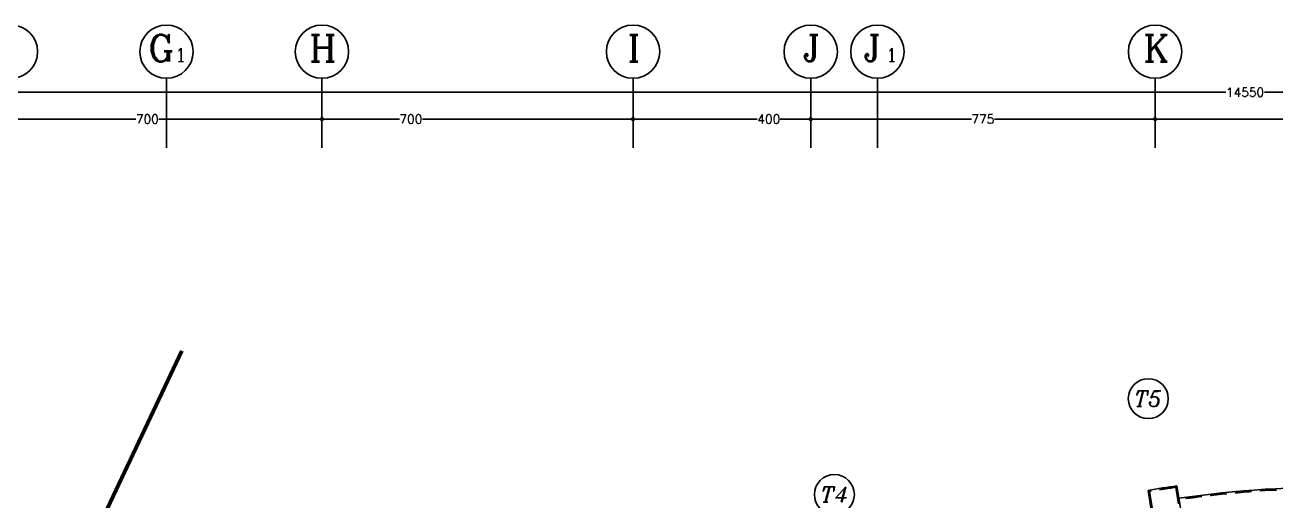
# Model space of a CAD drawing. Header units: inches. Extents: x 567115 to 582893, y 124948 to 133566.
# Drawn here: x 572433 to 575249, y 132496 to 133566 of the extents above; entities that cross this region are included whole.
import ezdxf
from ezdxf.enums import TextEntityAlignment as Align

# ---------------------------------------------------------------- set-up
doc = ezdxf.new("R2010")
doc.units = ezdxf.units.IN
doc.header["$MEASUREMENT"] = 0
doc.header["$PDMODE"] = 66
doc.linetypes.add('DASHED2', pattern=[0.375, 0.25, -0.125])
doc.linetypes.add('HIDDEN', pattern=[0.375, 0.25, -0.125])
for name, color, linetype in [('1', 15, 'Continuous'), ('2', 1, 'Continuous'), ('AX', 1, 'Continuous'), ('axx', 8, 'DASHED2'), ('DIM', 15, 'Continuous')]:
    doc.layers.add(name, color=color, linetype=linetype)
doc.styles.add('ITALICC', font='italicc')
doc.styles.add('ROMANS', font='romans.shx')
doc.styles.add('style1', font='romanc.shx', dxfattribs={"oblique": 5, "height": 25})
doc.dimstyles.new('DIM 1-100', dxfattribs={"dimtxt": 20, "dimasz": 1, "dimexe": 1, "dimexo": 0.08, "dimgap": 0.09, "dimtad": 0, "dimdec": 0, "dimzin": 0, "dimdsep": 46, "dimtxsty": 'ROMANS', "dimblk": 'KHAT', "dimcen": 0.09, "dimse1": 1, "dimse2": 1, "dimclrd": 15, "dimclre": 15, "dimclrt": 6, "dimadec": 0, "dimazin": 0, "dimtfac": 1, "dimtdec": 0, "dimtix": 1, "dimtmove": 2, "dimatfit": 3, "dimfxl": 0, "dimtolj": 1, "dimtzin": 0, "dimarcsym": 0})

# ---------------------------------------------------------------- blocks, each defined once
blk = doc.blocks.new('KHAT')
at = {"layer": 'DIM', "ltscale": 0.5}
blk.add_line((0, -21.5), (0, 21.5), dxfattribs=at)
at = {"layer": 'DIM', "ltscale": 0.5, "const_width": 4.75}
blk.add_lwpolyline([(-2.4, 0, 1), (2.4, 0, 1)], format="xyb", close=True, dxfattribs=at)
blk = doc.blocks.new('*D281')
at = {"layer": 'axx', "color": 15, "linetype": 'Continuous', "lineweight": -2, "transparency": 16777216}
for p, q in [((572402.7, 133354.3), (572682.9, 133354.3)), ((573100.7, 133354.3), (572734.5, 133354.3))]:
    blk.add_line(p, q, dxfattribs=at)
at = {"layer": 'Defpoints', "color": 0, "linetype": 'Continuous', "lineweight": 5, "transparency": 16777216}
for p in [(573101.7, 133354.3), (572401.7, 133308.4), (573101.7, 133308.4)]:
    blk.add_point(p, dxfattribs=at)
at = {"layer": 'axx', "color": 15, "linetype": 'Continuous', "lineweight": -2, "transparency": 16777216, "rotation": 180}
blk.add_blockref('KHAT', (572401.7, 133354.3), dxfattribs=at)
at = {"layer": 'axx', "color": 15, "linetype": 'Continuous', "lineweight": -2, "transparency": 16777216}
blk.add_blockref('KHAT', (573101.7, 133354.3), dxfattribs=at)
at = {"layer": 'axx', "color": 6, "linetype": 'Continuous', "transparency": 16777216, "insert": (572708.7, 133354.3), "char_height": 20, "attachment_point": 5, "style": 'ROMANS'}
blk.add_mtext('\\A1;700', dxfattribs=at)
blk = doc.blocks.new('*D282')
at = {"layer": 'axx', "color": 15, "linetype": 'Continuous', "lineweight": -2, "transparency": 16777216}
for p, q in [((573102.7, 133354.3), (573276.1, 133354.3)), ((573800.7, 133354.3), (573327.8, 133354.3))]:
    blk.add_line(p, q, dxfattribs=at)
at = {"layer": 'Defpoints', "color": 0, "linetype": 'Continuous', "lineweight": 5, "transparency": 16777216}
for p in [(573801.7, 133354.3), (573101.7, 133308.4), (573801.7, 133308.4)]:
    blk.add_point(p, dxfattribs=at)
at = {"layer": 'axx', "color": 15, "linetype": 'Continuous', "lineweight": -2, "transparency": 16777216, "rotation": 180}
blk.add_blockref('KHAT', (573101.7, 133354.3), dxfattribs=at)
at = {"layer": 'axx', "color": 15, "linetype": 'Continuous', "lineweight": -2, "transparency": 16777216}
blk.add_blockref('KHAT', (573801.7, 133354.3), dxfattribs=at)
at = {"layer": 'axx', "color": 6, "linetype": 'Continuous', "transparency": 16777216, "insert": (573301.9, 133354.3), "char_height": 20, "attachment_point": 5, "style": 'ROMANS'}
blk.add_mtext('\\A1;700', dxfattribs=at)
blk = doc.blocks.new('*D283')
at = {"layer": 'axx', "color": 15, "linetype": 'Continuous', "lineweight": -2, "transparency": 16777216}
for p, q in [((573802.7, 133354.3), (574081.5, 133354.3)), ((574200.7, 133354.3), (574133.1, 133354.3))]:
    blk.add_line(p, q, dxfattribs=at)
at = {"layer": 'Defpoints', "color": 0, "linetype": 'Continuous', "lineweight": 5, "transparency": 16777216}
for p in [(574201.7, 133354.3), (573801.7, 133303.8), (574201.7, 133303.8)]:
    blk.add_point(p, dxfattribs=at)
at = {"layer": 'axx', "color": 15, "linetype": 'Continuous', "lineweight": -2, "transparency": 16777216, "rotation": 180}
blk.add_blockref('KHAT', (573801.7, 133354.3), dxfattribs=at)
at = {"layer": 'axx', "color": 15, "linetype": 'Continuous', "lineweight": -2, "transparency": 16777216}
blk.add_blockref('KHAT', (574201.7, 133354.3), dxfattribs=at)
at = {"layer": 'axx', "color": 6, "linetype": 'Continuous', "transparency": 16777216, "insert": (574107.3, 133354.3), "char_height": 20, "attachment_point": 5, "style": 'ROMANS'}
blk.add_mtext('\\A1;400', dxfattribs=at)
blk = doc.blocks.new('*D284')
at = {"layer": 'axx', "color": 15, "linetype": 'Continuous', "lineweight": -2, "transparency": 16777216}
for p, q in [((574202.7, 133354.3), (574563.4, 133354.3)), ((574975.7, 133354.3), (574615, 133354.3))]:
    blk.add_line(p, q, dxfattribs=at)
at = {"layer": 'Defpoints', "color": 0, "linetype": 'Continuous', "lineweight": 5, "transparency": 16777216}
for p in [(574976.7, 133354.3), (574201.7, 133303.8), (574976.7, 133303.8)]:
    blk.add_point(p, dxfattribs=at)
at = {"layer": 'axx', "color": 15, "linetype": 'Continuous', "lineweight": -2, "transparency": 16777216, "rotation": 180}
blk.add_blockref('KHAT', (574201.7, 133354.3), dxfattribs=at)
at = {"layer": 'axx', "color": 15, "linetype": 'Continuous', "lineweight": -2, "transparency": 16777216}
blk.add_blockref('KHAT', (574976.7, 133354.3), dxfattribs=at)
at = {"layer": 'axx', "color": 6, "linetype": 'Continuous', "transparency": 16777216, "insert": (574589.2, 133354.3), "char_height": 20, "attachment_point": 5, "style": 'ROMANS'}
blk.add_mtext('\\A1;775', dxfattribs=at)
blk = doc.blocks.new('*D285')
at = {"layer": 'axx', "color": 15, "linetype": 'Continuous', "lineweight": -2, "transparency": 16777216}
for p, q in [((574977.7, 133354.3), (575414.5, 133354.3)), ((575775.7, 133354.3), (575466.1, 133354.3))]:
    blk.add_line(p, q, dxfattribs=at)
at = {"layer": 'Defpoints', "color": 0, "linetype": 'Continuous', "lineweight": 5, "transparency": 16777216}
for p in [(575776.7, 133354.3), (574976.7, 133303.8), (575776.7, 133303.8)]:
    blk.add_point(p, dxfattribs=at)
at = {"layer": 'axx', "color": 15, "linetype": 'Continuous', "lineweight": -2, "transparency": 16777216, "rotation": 180}
blk.add_blockref('KHAT', (574976.7, 133354.3), dxfattribs=at)
at = {"layer": 'axx', "color": 15, "linetype": 'Continuous', "lineweight": -2, "transparency": 16777216}
blk.add_blockref('KHAT', (575776.7, 133354.3), dxfattribs=at)
at = {"layer": 'axx', "color": 6, "linetype": 'Continuous', "transparency": 16777216, "insert": (575440.3, 133354.3), "char_height": 20, "attachment_point": 5, "style": 'ROMANS'}
blk.add_mtext('\\A1;800', dxfattribs=at)
blk = doc.blocks.new('*D286')
at = {"layer": 'axx', "color": 15, "linetype": 'Continuous', "lineweight": -2, "transparency": 16777216}
for p, q in [((568102.7, 133414.6), (575135.8, 133414.6)), ((582650.7, 133414.6), (575222.7, 133414.6))]:
    blk.add_line(p, q, dxfattribs=at)
at = {"layer": 'Defpoints', "color": 0, "linetype": 'Continuous', "lineweight": 5, "transparency": 16777216}
for p in [(568101.7, 133414.3), (582651.7, 133414.6), (582651.7, 133354.3)]:
    blk.add_point(p, dxfattribs=at)
at = {"layer": 'axx', "color": 15, "linetype": 'Continuous', "lineweight": -2, "transparency": 16777216, "rotation": 180}
blk.add_blockref('KHAT', (568101.7, 133414.6), dxfattribs=at)
at = {"layer": 'axx', "color": 15, "linetype": 'Continuous', "lineweight": -2, "transparency": 16777216}
blk.add_blockref('KHAT', (582651.7, 133414.6), dxfattribs=at)
at = {"layer": 'axx', "color": 6, "linetype": 'Continuous', "transparency": 16777216, "insert": (575179.2, 133414.6), "char_height": 20, "attachment_point": 5, "style": 'ROMANS'}
blk.add_mtext('\\A1;14550', dxfattribs=at)

msp = doc.modelspace()

# ---------------------------------------------------------------- linework, layer by layer
at = {"color": 2, "lineweight": 60, "ltscale": 30}
msp.add_lwpolyline([(571900.7, 131991.6), (572122.2, 131427.6), (572786.6, 132832.1)], dxfattribs=at)
at = {"layer": '1', "color": 15, "linetype": 'HIDDEN', "ltscale": 150}
for p, q in [((575023.4, 132524.8), (575041, 132413.7)), ((574964.2, 132515.5), (574981.8, 132404.3))]:
    msp.add_line(p, q, dxfattribs=at)
for centre, radius, start, end in [((575379.1, 130062.5), 2487.8, 98.219, 99.6), ((575376.6, 130103.1), 2419, 89, 98.2184)]:
    msp.add_arc(centre, radius, start, end, dxfattribs=at)
at = {"layer": '2'}
for p, q in [((575025.9, 132528.1), (575044, 132414.2)), ((574960.8, 132517.9), (574978.8, 132403.9))]:
    msp.add_line(p, q, dxfattribs=at)
for centre, radius, start, end in [((575379.1, 130062.5), 2490.8, 98.1509, 99.6683), ((575376.6, 130103.1), 2422, 89, 98.2194)]:
    msp.add_arc(centre, radius, start, end, dxfattribs=at)
at = {"layer": 'AX', "color": 1}
for centre in [(574961.4, 132724.5), (574254.9, 132508.5)]:
    msp.add_circle(centre, 45, dxfattribs=at)
at = {"layer": 'axx', "linetype": 'Continuous', "ltscale": 200}
for p, q in [((572751.7, 133446.2), (572751.7, 133289.7)), ((573101.7, 133446.2), (573101.7, 133289.7)), ((573801.7, 133446.2), (573801.7, 133289.7)), ((574201.7, 133446.2), (574201.7, 133289.7)), ((574351.7, 133446.2), (574351.7, 133289.7)), ((574976.7, 133446.2), (574976.7, 133289.7))]:
    msp.add_line(p, q, dxfattribs=at)
at = {"layer": 'axx', "color": 3, "linetype": 'Continuous'}
for centre in [(572401.7, 133506.2), (572751.7, 133506.2), (573101.7, 133506.2), (573801.7, 133506.2), (574201.7, 133506.2), (574351.7, 133506.2), (574976.7, 133506.2)]:
    msp.add_circle(centre, 60, dxfattribs=at)

# ---------------------------------------------------------------- texts
at = {"layer": 'AX', "color": 6, "style": 'ITALICC'}
for s, p in [('T5', (574961.4, 132724.5)), ('T4', (574254.9, 132508.5))]:
    msp.add_text(s, height=35, dxfattribs=at).set_placement(p, align=Align.MIDDLE_CENTER)
at = {"layer": 'axx', "color": 6, "linetype": 'Continuous', "style": 'style1'}
for s, height, p in [('G', 60, (572740.2, 133484.1)), ('H', 60, (573103.5, 133484.1)), ('I', 60, (573803.5, 133484.1)), ('J', 60, (574203.5, 133484.1)), ('J', 60, (574340.2, 133484.1)), ('K', 60, (574978.5, 133484.1)), ('1', 30, (572783.8, 133484.1)), ('1', 30, (574383.8, 133484.1))]:
    msp.add_text(s, height=height, dxfattribs=at).set_placement(p, align=Align.CENTER)

# ---------------------------------------------------------------- dimensions: what is measured, and where the dimension line sits
at = {"layer": 'axx', "color": 15, "linetype": 'Continuous'}
for base, p1, p2, picture, middle in [((582651.7, 133414.6), (568101.7, 133414.3), (582651.7, 133354.3), '*D286', (575179.2, 133414.6)), ((573101.7, 133354.3), (572401.7, 133308.4), (573101.7, 133308.4), '*D281', (572708.7, 133354.3)), ((573801.7, 133354.3), (573101.7, 133308.4), (573801.7, 133308.4), '*D282', (573301.9, 133354.3)), ((574201.7, 133354.3), (573801.7, 133303.8), (574201.7, 133303.8), '*D283', (574107.3, 133354.3)), ((575776.7, 133354.3), (574976.7, 133303.8), (575776.7, 133303.8), '*D285', (575440.3, 133354.3))]:
    dim = msp.add_linear_dim(base=base, p1=p1, p2=p2, dimstyle='DIM 1-100', dxfattribs=at)
    dim.commit()
    dim.dimension.update_dxf_attribs({"geometry": picture, "text_midpoint": middle, "dimtype": 160})
dim = msp.add_linear_dim(base=(574976.7, 133354.3), p1=(574201.7, 133303.8), p2=(574976.7, 133303.8), dimstyle='DIM 1-100', dxfattribs=at)
dim.commit()
dim.dimension.update_dxf_attribs({"geometry": '*D284', "text_midpoint": (574589.2, 133354.3)})

doc.saveas('drawing.dxf')
